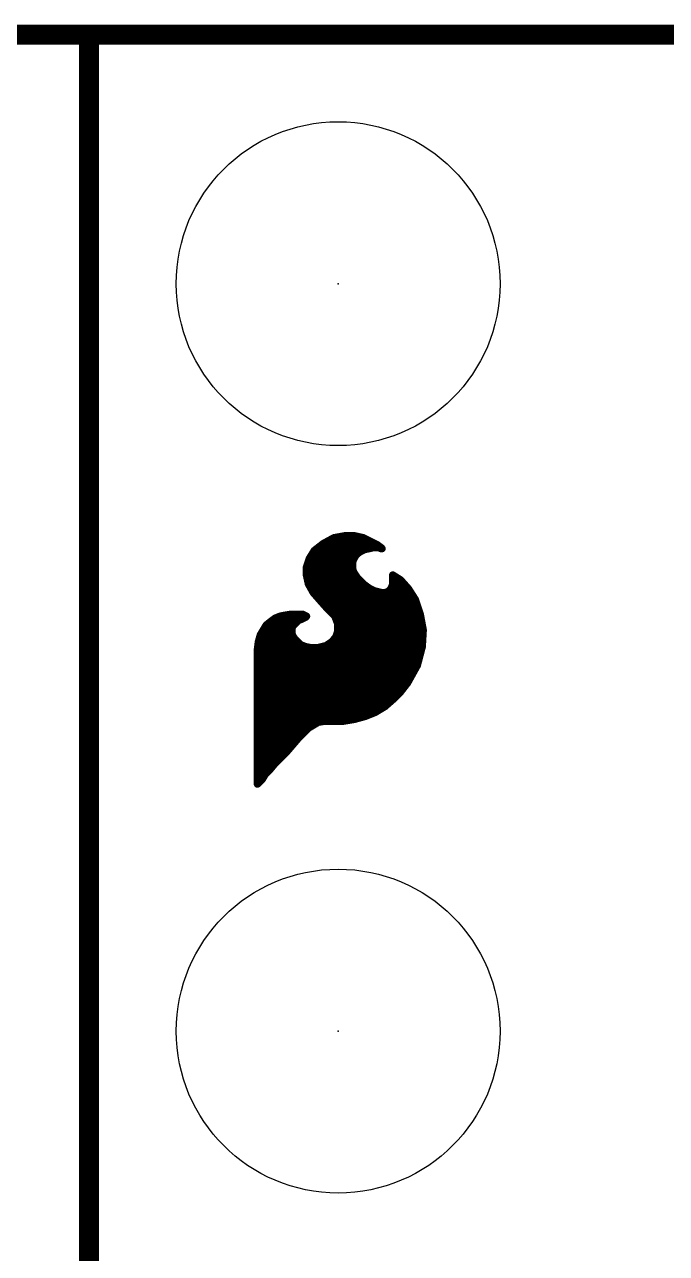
# Model space of a CAD drawing. Extents: x -17 to 166, y -13 to 51.
# Drawn here: x 24.74 to 31.29, y 23.13 to 35.66 of the extents above; entities that cross this region are included whole.
import ezdxf

# ---------------------------------------------------------------- set-up
doc = ezdxf.new("R2010")
doc.units = 0
for name, color, linetype in [('1', 12, 'CONTINUOUS'), ('16', 132, 'CONTINUOUS'), ('20', 31, 'CONTINUOUS'), ('23', 53, 'CONTINUOUS')]:
    doc.layers.add(name, color=color, linetype=linetype)

msp = doc.modelspace()

# ---------------------------------------------------------------- linework, layer by layer
at = {"layer": '1'}
for points, const_width in [([(0, 35.56), (25.4, 35.56)], 0.2032), ([(25.4, 22.86), (25.4, 35.56)], 0.2032), ([(25.4, 35.56), (48.26, 35.56)], 0.2032), ([(25.4, 35.56), (25.4, 22.86)], 0.2032), ([(27.897, 30.429), (27.787, 30.369)], 0.0762), ([(28.007, 30.449), (27.897, 30.429)], 0.0762), ([(28.107, 30.449), (28.007, 30.449)], 0.0762), ([(28.197, 30.429), (28.107, 30.449)], 0.0762), ([(28.337, 30.359), (28.197, 30.429)], 0.0762), ([(27.697, 30.299), (27.647, 30.219)], 0.0762), ([(27.787, 30.369), (27.697, 30.299)], 0.0762), ([(27.7338, 30.3276), (28.2914, 30.3276)], 0.0762), ([(27.8508, 30.4038), (28.2474, 30.4038)], 0.0762), ([(28.127, 30.259), (28.167, 30.289)], 0.0762), ([(28.167, 30.289), (28.207, 30.309)], 0.0762), ([(28.207, 30.309), (28.257, 30.319)], 0.0762), ([(28.257, 30.319), (28.297, 30.329)], 0.0762), ([(28.297, 30.329), (28.357, 30.329)], 0.0762), ([(28.377, 30.329), (28.337, 30.359)], 0.0762), ([(28.357, 30.329), (28.377, 30.319)], 0.0762), ([(28.3598, 30.3276), (28.3784, 30.3276)], 0.0762), ([(28.387, 30.319), (28.377, 30.329)], 0.0762), ([(28.377, 30.319), (28.387, 30.319)], 0.0762), ([(27.647, 30.219), (27.617, 30.129)], 0.0762), ([(27.6324, 30.1752), (28.087, 30.1752)], 0.0762), ([(27.6673, 30.2514), (28.1219, 30.2514)], 0.0762), ([(28.087, 30.179), (28.097, 30.209)], 0.0762), ([(28.087, 30.119), (28.087, 30.179)], 0.0762), ([(28.097, 30.209), (28.107, 30.229)], 0.0762), ([(28.107, 30.229), (28.127, 30.259)], 0.0762), ([(27.617, 30.129), (27.617, 30.049)], 0.0762), ([(27.617, 30.099), (28.092, 30.099)], 0.0762), ([(27.617, 30.049), (27.637, 29.959)], 0.0762), ([(28.097, 30.079), (28.087, 30.119)], 0.0762), ([(28.137, 30.019), (28.097, 30.079)], 0.0762), ([(28.497, 30.049), (28.497, 29.959)], 0.0762), ([(28.577, 29.999), (28.497, 30.049)], 0.0762), ([(27.6228, 30.0228), (28.1345, 30.0228)], 0.0762), ([(27.637, 29.959), (27.687, 29.869)], 0.0762), ([(27.6439, 29.9466), (28.2135, 29.9466)], 0.0762), ([(28.197, 29.959), (28.137, 30.019)], 0.0762), ([(28.237, 29.929), (28.197, 29.959)], 0.0762), ([(28.267, 29.909), (28.237, 29.929)], 0.0762), ([(28.307, 29.889), (28.267, 29.909)], 0.0762), ([(28.477, 29.909), (28.447, 29.879)], 0.0762), ([(28.487, 29.929), (28.477, 29.909)], 0.0762), ([(28.497, 29.959), (28.487, 29.929)], 0.0762), ([(28.4929, 29.9466), (28.6236, 29.9466)], 0.0762), ([(28.497, 30.0228), (28.5389, 30.0228)], 0.0762), ([(28.657, 29.909), (28.577, 29.999)], 0.0762), ([(28.727, 29.799), (28.657, 29.909)], 0.0762), ([(27.6862, 29.8704), (28.3814, 29.8704)], 0.0762), ([(27.687, 29.869), (27.757, 29.789)], 0.0762), ([(27.7524, 29.7942), (28.7286, 29.7942)], 0.0762), ([(27.757, 29.789), (27.837, 29.699)], 0.0762), ([(28.387, 29.869), (28.307, 29.889)], 0.0762), ([(28.417, 29.869), (28.387, 29.869)], 0.0762), ([(28.447, 29.879), (28.417, 29.869)], 0.0762), ([(28.4212, 29.8704), (28.6816, 29.8704)], 0.0762), ([(28.777, 29.649), (28.727, 29.799)], 0.0762), ([(27.8201, 29.718), (28.754, 29.718)], 0.0762), ([(27.837, 29.699), (27.907, 29.629)], 0.0762), ([(27.207, 29.539), (27.147, 29.439)], 0.0762), ([(27.257, 29.579), (27.207, 29.539)], 0.0762), ([(27.2402, 29.5656), (27.5136, 29.5656)], 0.0762), ([(27.297, 29.609), (27.257, 29.579)], 0.0762), ([(27.347, 29.629), (27.297, 29.609)], 0.0762), ([(27.397, 29.639), (27.347, 29.629)], 0.0762), ([(27.457, 29.649), (27.397, 29.639)], 0.0762), ([(27.4138, 29.6418), (27.5914, 29.6418)], 0.0762), ([(27.577, 29.649), (27.457, 29.649)], 0.0762), ([(27.477, 29.529), (27.537, 29.589)], 0.0762), ([(27.537, 29.589), (27.567, 29.599)], 0.0762), ([(27.567, 29.599), (27.607, 29.619)], 0.0762), ([(27.617, 29.629), (27.577, 29.649)], 0.0762), ([(27.607, 29.619), (27.617, 29.629)], 0.0762), ([(27.8942, 29.6418), (28.7783, 29.6418)], 0.0762), ([(27.907, 29.629), (27.937, 29.549)], 0.0762), ([(27.9308, 29.5656), (28.7926, 29.5656)], 0.0762), ([(27.937, 29.549), (27.937, 29.479)], 0.0762), ([(28.807, 29.489), (28.777, 29.649)], 0.0762), ([(27.147, 29.439), (27.127, 29.369)], 0.0762), ([(27.1396, 29.4132), (27.4875, 29.4132)], 0.0762), ([(27.1772, 29.4894), (27.467, 29.4894)], 0.0762), ([(27.467, 29.499), (27.477, 29.529)], 0.0762), ([(27.467, 29.459), (27.467, 29.499)], 0.0762), ([(27.477, 29.429), (27.467, 29.459)], 0.0762), ([(27.497, 29.399), (27.477, 29.429)], 0.0762), ([(27.917, 29.419), (27.877, 29.369)], 0.0762), ([(27.9124, 29.4132), (28.8025, 29.4132)], 0.0762), ([(27.937, 29.479), (27.917, 29.419)], 0.0762), ([(27.937, 29.4894), (28.8069, 29.4894)], 0.0762), ([(28.797, 29.319), (28.807, 29.489)], 0.0762), ([(27.127, 29.369), (27.117, 29.289)], 0.0762), ([(27.117, 29.289), (27.117, 27.919)], 0.0762), ([(27.123, 29.337), (27.562, 29.337)], 0.0762), ([(27.557, 29.339), (27.497, 29.399)], 0.0762), ([(27.607, 29.319), (27.557, 29.339)], 0.0762), ([(27.657, 29.309), (27.607, 29.319)], 0.0762), ([(27.737, 29.309), (27.657, 29.309)], 0.0762), ([(27.817, 29.329), (27.737, 29.309)], 0.0762), ([(27.877, 29.369), (27.817, 29.329)], 0.0762), ([(27.829, 29.337), (28.7981, 29.337)], 0.0762), ([(28.747, 29.129), (28.797, 29.319)], 0.0762), ([(27.117, 29.2608), (28.7817, 29.2608)], 0.0762), ([(27.117, 29.1846), (28.7616, 29.1846)], 0.0762), ([(27.117, 29.1084), (28.7356, 29.1084)], 0.0762), ([(27.117, 29.0322), (28.6932, 29.0322)], 0.0762), ([(28.647, 28.949), (28.747, 29.129)], 0.0762), ([(27.117, 28.956), (28.6509, 28.956)], 0.0762), ([(28.577, 28.859), (28.647, 28.949)], 0.0762), ([(27.117, 28.8798), (28.5932, 28.8798)], 0.0762), ([(27.117, 28.8036), (28.5216, 28.8036)], 0.0762), ([(28.417, 28.709), (28.497, 28.779)], 0.0762), ([(28.497, 28.779), (28.577, 28.859)], 0.0762), ([(27.117, 28.7274), (28.438, 28.7274)], 0.0762), ([(28.317, 28.649), (28.417, 28.709)], 0.0762), ([(27.117, 28.6512), (28.3207, 28.6512)], 0.0762), ([(27.117, 28.575), (28.083, 28.575)], 0.0762), ([(27.637, 28.489), (27.737, 28.549)], 0.0762), ([(27.737, 28.549), (27.797, 28.559)], 0.0762), ([(27.797, 28.559), (27.987, 28.559)], 0.0762), ([(27.987, 28.559), (28.107, 28.579)], 0.0762), ([(28.107, 28.579), (28.217, 28.609)], 0.0762), ([(28.217, 28.609), (28.317, 28.649)], 0.0762), ([(27.117, 28.4988), (27.6533, 28.4988)], 0.0762), ([(27.117, 28.4226), (27.5706, 28.4226)], 0.0762), ([(27.537, 28.389), (27.637, 28.489)], 0.0762), ([(27.117, 28.3464), (27.5005, 28.3464)], 0.0762), ([(27.417, 28.249), (27.537, 28.389)], 0.0762), ([(27.117, 28.2702), (27.4352, 28.2702)], 0.0762), ([(27.117, 28.194), (27.362, 28.194)], 0.0762), ([(27.297, 28.129), (27.417, 28.249)], 0.0762), ([(27.117, 28.1178), (27.2877, 28.1178)], 0.0762), ([(27.117, 28.0416), (27.2196, 28.0416)], 0.0762), ([(27.197, 28.019), (27.247, 28.069)], 0.0762), ([(27.247, 28.069), (27.297, 28.129)], 0.0762), ([(27.117, 27.919), (27.167, 27.969)], 0.0762), ([(27.117, 27.9654), (27.1634, 27.9654)], 0.0762), ([(27.167, 27.969), (27.197, 28.019)], 0.0762)]:
    msp.add_lwpolyline(points, dxfattribs=dict(at, const_width=const_width))
for points, const_width in [([(25.4508, 35.56, 1), (25.3492, 35.56)], 0.1016), ([(25.4, 35.6108, 1), (25.4, 35.5092)], 0.1016), ([(25.4508, 35.56, 1), (25.3492, 35.56)], 0.1016), ([(25.4, 35.5092, 1), (25.4, 35.6108)], 0.1016), ([(27.8936, 30.4477, 1), (27.9004, 30.4103)], 0.0381), ([(27.9061, 30.4123, 1), (27.8879, 30.4457)], 0.0381), ([(28.007, 30.4681, 1), (28.007, 30.43)], 0.0381), ([(28.0104, 30.4303, 1), (28.0036, 30.4677)], 0.0381), ([(28.1111, 30.4676, 1), (28.1029, 30.4304)], 0.0381), ([(28.107, 30.43, 1), (28.107, 30.4681)], 0.0381), ([(28.2055, 30.446, 1), (28.1885, 30.412)], 0.0381), ([(28.1929, 30.4104, 1), (28.2011, 30.4476)], 0.0381), ([(27.6853, 30.314, 1), (27.7087, 30.284)], 0.0381), ([(27.7132, 30.2889, 1), (27.6808, 30.3091)], 0.0381), ([(27.7338, 30.3467, 1), (27.7338, 30.3086)], 0.0381), ([(27.7779, 30.3857, 1), (27.7961, 30.3523)], 0.0381), ([(27.7987, 30.354, 1), (27.7753, 30.384)], 0.0381), ([(27.8508, 30.4229, 1), (27.8508, 30.3848)], 0.0381), ([(28.1585, 30.306, 1), (28.1755, 30.272)], 0.0381), ([(28.1784, 30.2738, 1), (28.1556, 30.3042)], 0.0381), ([(28.2033, 30.3277, 1), (28.2107, 30.2903)], 0.0381), ([(28.2155, 30.292, 1), (28.1985, 30.326)], 0.0381), ([(28.2524, 30.3375, 1), (28.2616, 30.3005)], 0.0381), ([(28.2474, 30.3848, 1), (28.2474, 30.4229)], 0.0381), ([(28.2607, 30.3003, 1), (28.2533, 30.3377)], 0.0381), ([(28.297, 30.3481, 1), (28.297, 30.31)], 0.0381), ([(28.2914, 30.3086, 1), (28.2914, 30.3467)], 0.0381), ([(28.3016, 30.3105, 1), (28.2924, 30.3475)], 0.0381), ([(28.3484, 30.3742, 1), (28.3256, 30.3438)], 0.0381), ([(28.3285, 30.342, 1), (28.3455, 30.376)], 0.0381), ([(28.3655, 30.346, 1), (28.3485, 30.312)], 0.0381), ([(28.3598, 30.3467, 1), (28.3598, 30.3086)], 0.0381), ([(28.357, 30.31, 1), (28.357, 30.3481)], 0.0381), ([(28.3905, 30.3425, 1), (28.3635, 30.3155)], 0.0381), ([(28.377, 30.3381, 1), (28.377, 30.3)], 0.0381), ([(28.3656, 30.3138, 1), (28.3884, 30.3442)], 0.0381), ([(28.3685, 30.302, 1), (28.3855, 30.336)], 0.0381), ([(28.3735, 30.3055, 1), (28.4005, 30.3325)], 0.0381), ([(28.3784, 30.3086, 1), (28.3784, 30.3467)], 0.0381), ([(28.387, 30.3, 1), (28.387, 30.3381)], 0.0381), ([(27.6324, 30.1943, 1), (27.6324, 30.1562)], 0.0381), ([(27.6308, 30.2291, 1), (27.6632, 30.2089)], 0.0381), ([(27.6651, 30.213, 1), (27.6289, 30.225)], 0.0381), ([(27.6673, 30.2705, 1), (27.6673, 30.2324)], 0.0381), ([(28.106, 30.179, 1), (28.0679, 30.179)], 0.0381), ([(28.0689, 30.185, 1), (28.1051, 30.173)], 0.0381), ([(28.08, 30.2175, 1), (28.114, 30.2005)], 0.0381), ([(28.1151, 30.203, 1), (28.0789, 30.215)], 0.0381), ([(28.087, 30.1562, 1), (28.087, 30.1943)], 0.0381), ([(28.0911, 30.2396, 1), (28.1229, 30.2184)], 0.0381), ([(28.124, 30.2205, 1), (28.09, 30.2375)], 0.0381), ([(28.1156, 30.2742, 1), (28.1384, 30.2438)], 0.0381), ([(28.1429, 30.2484, 1), (28.1111, 30.2696)], 0.0381), ([(28.1219, 30.2324, 1), (28.1219, 30.2705)], 0.0381), ([(27.6361, 30.129, 1), (27.598, 30.129)], 0.0381), ([(27.5989, 30.135, 1), (27.6351, 30.123)], 0.0381), ([(27.617, 30.1181, 1), (27.617, 30.08)], 0.0381), ([(27.6356, 30.0531, 1), (27.5984, 30.0449)], 0.0381), ([(28.1055, 30.1236, 1), (28.0685, 30.1144)], 0.0381), ([(28.0679, 30.119, 1), (28.106, 30.119)], 0.0381), ([(28.1129, 30.0896, 1), (28.0811, 30.0684)], 0.0381), ([(28.0785, 30.0744, 1), (28.1155, 30.0836)], 0.0381), ([(28.092, 30.08, 1), (28.092, 30.1181)], 0.0381), ([(28.516, 30.049, 1), (28.4779, 30.049)], 0.0381), ([(28.5071, 30.0652, 1), (28.4869, 30.0328)], 0.0381), ([(27.598, 30.049, 1), (27.6361, 30.049)], 0.0381), ([(27.6228, 30.0419, 1), (27.6228, 30.0038)], 0.0381), ([(27.6537, 29.9683, 1), (27.6203, 29.9497)], 0.0381), ([(27.6184, 29.9549, 1), (27.6556, 29.9631)], 0.0381), ([(27.6439, 29.9657, 1), (27.6439, 29.9276)], 0.0381), ([(28.1505, 30.0325, 1), (28.1235, 30.0055)], 0.0381), ([(28.1211, 30.0084, 1), (28.1529, 30.0296)], 0.0381), ([(28.1345, 30.0038, 1), (28.1345, 30.0419)], 0.0381), ([(28.2084, 29.9742, 1), (28.1856, 29.9438)], 0.0381), ([(28.1835, 29.9455, 1), (28.2105, 29.9725)], 0.0381), ([(28.2135, 29.9276, 1), (28.2135, 29.9657)], 0.0381), ([(28.2476, 29.9449, 1), (28.2264, 29.9131)], 0.0381), ([(28.2256, 29.9138, 1), (28.2484, 29.9442)], 0.0381), ([(28.2755, 29.926, 1), (28.2585, 29.892)], 0.0381), ([(28.2564, 29.8931, 1), (28.2776, 29.9249)], 0.0381), ([(28.4905, 29.8955, 1), (28.4635, 29.9225)], 0.0381), ([(28.4689, 29.935, 1), (28.5051, 29.923)], 0.0381), ([(28.504, 29.9205, 1), (28.47, 29.9375)], 0.0381), ([(28.4929, 29.9657, 1), (28.4929, 29.9276)], 0.0381), ([(28.4779, 29.959, 1), (28.516, 29.959)], 0.0381), ([(28.497, 30.0419, 1), (28.497, 30.0038)], 0.0381), ([(28.5151, 29.953, 1), (28.4789, 29.965)], 0.0381), ([(28.5389, 30.0038, 1), (28.5389, 30.0419)], 0.0381), ([(28.5912, 30.0117, 1), (28.5628, 29.9863)], 0.0381), ([(28.5669, 29.9828, 1), (28.5871, 30.0152)], 0.0381), ([(28.6236, 29.9276, 1), (28.6236, 29.9657)], 0.0381), ([(28.6731, 29.9192, 1), (28.6409, 29.8988)], 0.0381), ([(27.6862, 29.8895, 1), (27.6862, 29.8514)], 0.0381), ([(27.7013, 29.8815, 1), (27.6727, 29.8565)], 0.0381), ([(27.6703, 29.8597, 1), (27.7037, 29.8783)], 0.0381), ([(27.7524, 29.8133, 1), (27.7524, 29.7752)], 0.0381), ([(27.7712, 29.8017, 1), (27.7428, 29.7763)], 0.0381), ([(27.7427, 29.7765, 1), (27.7713, 29.8015)], 0.0381), ([(28.3116, 29.9075, 1), (28.3024, 29.8705)], 0.0381), ([(28.2985, 29.872, 1), (28.3155, 29.906)], 0.0381), ([(28.387, 29.888, 1), (28.387, 29.8499)], 0.0381), ([(28.3814, 29.8514, 1), (28.3814, 29.8895)], 0.0381), ([(28.3824, 29.8505, 1), (28.3916, 29.8875)], 0.0381), ([(28.411, 29.8871, 1), (28.423, 29.8509)], 0.0381), ([(28.4212, 29.8895, 1), (28.4212, 29.8514)], 0.0381), ([(28.417, 29.8499, 1), (28.417, 29.888)], 0.0381), ([(28.4335, 29.8925, 1), (28.4605, 29.8655)], 0.0381), ([(28.453, 29.8609, 1), (28.441, 29.8971)], 0.0381), ([(28.46, 29.9175, 1), (28.494, 29.9005)], 0.0381), ([(28.6428, 29.8963, 1), (28.6712, 29.9217)], 0.0381), ([(28.6816, 29.8514, 1), (28.6816, 29.8895)], 0.0381), ([(28.7451, 29.805, 1), (28.7089, 29.793)], 0.0381), ([(28.7109, 29.7888, 1), (28.7431, 29.8092)], 0.0381), ([(28.7286, 29.7752, 1), (28.7286, 29.8133)], 0.0381), ([(27.8201, 29.737, 1), (27.8201, 29.6989)], 0.0381), ([(27.8505, 29.7125, 1), (27.8235, 29.6855)], 0.0381), ([(27.8228, 29.6863, 1), (27.8512, 29.7117)], 0.0381), ([(28.754, 29.6989, 1), (28.754, 29.737)], 0.0381), ([(27.1951, 29.5539, 1), (27.2189, 29.5241)], 0.0381), ([(27.2233, 29.5292, 1), (27.1907, 29.5488)], 0.0381), ([(27.2402, 29.5846, 1), (27.2402, 29.5465)], 0.0381), ([(27.2456, 29.5942, 1), (27.2684, 29.5638)], 0.0381), ([(27.2689, 29.5641, 1), (27.2451, 29.5939)], 0.0381), ([(27.2899, 29.6267, 1), (27.3041, 29.5913)], 0.0381), ([(27.3084, 29.5938, 1), (27.2856, 29.6242)], 0.0381), ([(27.3433, 29.6477, 1), (27.3507, 29.6103)], 0.0381), ([(27.3541, 29.6113, 1), (27.3399, 29.6467)], 0.0381), ([(27.3939, 29.6578, 1), (27.4001, 29.6202)], 0.0381), ([(27.4007, 29.6203, 1), (27.3933, 29.6577)], 0.0381), ([(27.4138, 29.6608, 1), (27.4138, 29.6227)], 0.0381), ([(27.457, 29.6681, 1), (27.457, 29.63)], 0.0381), ([(27.4601, 29.6302, 1), (27.4539, 29.6678)], 0.0381), ([(27.5136, 29.5465, 1), (27.5136, 29.5846)], 0.0381), ([(27.531, 29.6071, 1), (27.543, 29.5709)], 0.0381), ([(27.5505, 29.5755, 1), (27.5235, 29.6025)], 0.0381), ([(27.5585, 29.616, 1), (27.5755, 29.582)], 0.0381), ([(27.5855, 29.666, 1), (27.5685, 29.632)], 0.0381), ([(27.573, 29.5809, 1), (27.561, 29.6171)], 0.0381), ([(27.577, 29.63, 1), (27.577, 29.6681)], 0.0381), ([(27.5935, 29.6325, 1), (27.6205, 29.6055)], 0.0381), ([(27.5914, 29.6227, 1), (27.5914, 29.6608)], 0.0381), ([(27.6155, 29.602, 1), (27.5985, 29.636)], 0.0381), ([(27.6305, 29.6155, 1), (27.6035, 29.6425)], 0.0381), ([(27.6085, 29.612, 1), (27.6255, 29.646)], 0.0381), ([(27.8942, 29.6608, 1), (27.8942, 29.6227)], 0.0381), ([(27.9248, 29.6357, 1), (27.8892, 29.6223)], 0.0381), ([(27.8935, 29.6155, 1), (27.9205, 29.6425)], 0.0381), ([(27.9308, 29.5846, 1), (27.9308, 29.5465)], 0.0381), ([(27.9561, 29.549, 1), (27.918, 29.549)], 0.0381), ([(27.9192, 29.5423, 1), (27.9548, 29.5557)], 0.0381), ([(28.7957, 29.6525, 1), (28.7583, 29.6455)], 0.0381), ([(28.7589, 29.643, 1), (28.7951, 29.655)], 0.0381), ([(28.7783, 29.6227, 1), (28.7783, 29.6608)], 0.0381), ([(28.7926, 29.5465, 1), (28.7926, 29.5846)], 0.0381), ([(27.1396, 29.4322, 1), (27.1396, 29.3941)], 0.0381), ([(27.1307, 29.4488, 1), (27.1633, 29.4292)], 0.0381), ([(27.1653, 29.4338, 1), (27.1287, 29.4442)], 0.0381), ([(27.1772, 29.5084, 1), (27.1772, 29.4703)], 0.0381), ([(27.4489, 29.505, 1), (27.4851, 29.493)], 0.0381), ([(27.4851, 29.465, 1), (27.4489, 29.453)], 0.0381), ([(27.4861, 29.499, 1), (27.448, 29.499)], 0.0381), ([(27.448, 29.459, 1), (27.4861, 29.459)], 0.0381), ([(27.4929, 29.4396, 1), (27.4611, 29.4184)], 0.0381), ([(27.4635, 29.5425, 1), (27.4905, 29.5155)], 0.0381), ([(27.4951, 29.523, 1), (27.4589, 29.535)], 0.0381), ([(27.4589, 29.423, 1), (27.4951, 29.435)], 0.0381), ([(27.467, 29.4703, 1), (27.467, 29.5084)], 0.0381), ([(27.4875, 29.3941, 1), (27.4875, 29.4322)], 0.0381), ([(27.9124, 29.4322, 1), (27.9124, 29.3941)], 0.0381), ([(27.8989, 29.425, 1), (27.9351, 29.413)], 0.0381), ([(27.9319, 29.4071, 1), (27.9021, 29.4309)], 0.0381), ([(27.937, 29.5084, 1), (27.937, 29.4703)], 0.0381), ([(27.918, 29.479, 1), (27.9561, 29.479)], 0.0381), ([(27.9551, 29.473, 1), (27.9189, 29.485)], 0.0381), ([(28.826, 29.4879, 1), (28.788, 29.4901)], 0.0381), ([(28.7883, 29.4855, 1), (28.8257, 29.4925)], 0.0381), ([(28.8025, 29.3941, 1), (28.8025, 29.4322)], 0.0381), ([(28.8069, 29.4703, 1), (28.8069, 29.5084)], 0.0381), ([(27.1361, 29.289, 1), (27.098, 29.289)], 0.0381), ([(27.123, 29.356, 1), (27.123, 29.3179)], 0.0381), ([(27.1087, 29.3742, 1), (27.1453, 29.3638)], 0.0381), ([(27.1459, 29.3666, 1), (27.1081, 29.3714)], 0.0381), ([(27.5105, 29.4125, 1), (27.4835, 29.3855)], 0.0381), ([(27.4811, 29.3884, 1), (27.5129, 29.4096)], 0.0381), ([(27.5641, 29.3567, 1), (27.5499, 29.3213)], 0.0381), ([(27.5435, 29.3255, 1), (27.5705, 29.3525)], 0.0381), ([(27.562, 29.3179, 1), (27.562, 29.356)], 0.0381), ([(27.6107, 29.3377, 1), (27.6033, 29.3003)], 0.0381), ([(27.5999, 29.3013, 1), (27.6141, 29.3367)], 0.0381), ([(27.657, 29.3281, 1), (27.657, 29.29)], 0.0381), ([(27.6533, 29.2903, 1), (27.6607, 29.3277)], 0.0381), ([(27.7324, 29.3275, 1), (27.7416, 29.2905)], 0.0381), ([(27.737, 29.29, 1), (27.737, 29.3281)], 0.0381), ([(27.8064, 29.3449, 1), (27.8276, 29.3131)], 0.0381), ([(27.829, 29.356, 1), (27.829, 29.3179)], 0.0381), ([(27.8216, 29.3105, 1), (27.8124, 29.3475)], 0.0381), ([(27.8621, 29.3809, 1), (27.8919, 29.3571)], 0.0381), ([(27.8876, 29.3531, 1), (27.8664, 29.3849)], 0.0381), ([(28.778, 29.3201, 1), (28.816, 29.3179)], 0.0381), ([(28.8154, 29.3142, 1), (28.7786, 29.3238)], 0.0381), ([(28.7981, 29.3179, 1), (28.7981, 29.356)], 0.0381), ([(27.0981, 29.2914, 1), (27.1359, 29.2866)], 0.0381), ([(27.117, 29.2798, 1), (27.117, 29.2417)], 0.0381), ([(27.117, 29.2036, 1), (27.117, 29.1655)], 0.0381), ([(28.7616, 29.1655, 1), (28.7616, 29.2036)], 0.0381), ([(28.7817, 29.2417, 1), (28.7817, 29.2798)], 0.0381), ([(27.117, 29.1275, 1), (27.117, 29.0894)], 0.0381), ([(27.117, 29.0513, 1), (27.117, 29.0132)], 0.0381), ([(28.6932, 29.0132, 1), (28.6932, 29.0513)], 0.0381), ([(28.7286, 29.1338, 1), (28.7654, 29.1242)], 0.0381), ([(28.7637, 29.1197, 1), (28.7303, 29.1383)], 0.0381), ([(28.7356, 29.0894, 1), (28.7356, 29.1275)], 0.0381), ([(27.117, 28.9751, 1), (27.117, 28.937)], 0.0381), ([(28.6303, 28.9583, 1), (28.6637, 28.9397)], 0.0381), ([(28.662, 28.9373, 1), (28.632, 28.9607)], 0.0381), ([(28.6509, 28.937, 1), (28.6509, 28.9751)], 0.0381), ([(27.117, 28.8989, 1), (27.117, 28.8608)], 0.0381), ([(27.117, 28.8227, 1), (27.117, 28.7846)], 0.0381), ([(28.5095, 28.7647, 1), (28.4845, 28.7933)], 0.0381), ([(28.5216, 28.7846, 1), (28.5216, 28.8227)], 0.0381), ([(28.562, 28.8707, 1), (28.592, 28.8473)], 0.0381), ([(28.5905, 28.8455, 1), (28.5635, 28.8725)], 0.0381), ([(28.5932, 28.8608, 1), (28.5932, 28.8989)], 0.0381), ([(27.117, 28.7465, 1), (27.117, 28.7084)], 0.0381), ([(28.4045, 28.7233, 1), (28.4295, 28.6947)], 0.0381), ([(28.4268, 28.6927, 1), (28.4072, 28.7253)], 0.0381), ([(28.438, 28.7084, 1), (28.438, 28.7465)], 0.0381), ([(28.4835, 28.7925, 1), (28.5105, 28.7655)], 0.0381), ([(27.117, 28.6703, 1), (27.117, 28.6322)], 0.0381), ([(27.117, 28.5941, 1), (27.117, 28.556)], 0.0381), ([(27.7339, 28.5678, 1), (27.7401, 28.5302)], 0.0381), ([(27.7468, 28.5327, 1), (27.7272, 28.5653)], 0.0381), ([(27.797, 28.5781, 1), (27.797, 28.54)], 0.0381), ([(27.8001, 28.5402, 1), (27.7939, 28.5778)], 0.0381), ([(27.9839, 28.5778, 1), (27.9901, 28.5402)], 0.0381), ([(27.987, 28.54, 1), (27.987, 28.5781)], 0.0381), ([(28.083, 28.556, 1), (28.083, 28.5941)], 0.0381), ([(28.102, 28.5974, 1), (28.112, 28.5606)], 0.0381), ([(28.1101, 28.5602, 1), (28.1039, 28.5978)], 0.0381), ([(28.2099, 28.6267, 1), (28.2241, 28.5913)], 0.0381), ([(28.222, 28.5906, 1), (28.212, 28.6274)], 0.0381), ([(28.3072, 28.6653, 1), (28.3268, 28.6327)], 0.0381), ([(28.3241, 28.6313, 1), (28.3099, 28.6667)], 0.0381), ([(28.3207, 28.6322, 1), (28.3207, 28.6703)], 0.0381), ([(27.117, 28.5179, 1), (27.117, 28.4798)], 0.0381), ([(27.117, 28.4417, 1), (27.117, 28.4036)], 0.0381), ([(27.5706, 28.4036, 1), (27.5706, 28.4417)], 0.0381), ([(27.6272, 28.5053, 1), (27.6468, 28.4727)], 0.0381), ([(27.6505, 28.4755, 1), (27.6235, 28.5025)], 0.0381), ([(27.6533, 28.4798, 1), (27.6533, 28.5179)], 0.0381), ([(27.117, 28.3655, 1), (27.117, 28.3274)], 0.0381), ([(27.5005, 28.3274, 1), (27.5005, 28.3655)], 0.0381), ([(27.5235, 28.4025, 1), (27.5505, 28.3755)], 0.0381), ([(27.5515, 28.3766, 1), (27.5225, 28.4014)], 0.0381), ([(27.117, 28.2893, 1), (27.117, 28.2512)], 0.0381), ([(27.117, 28.2131, 1), (27.117, 28.175)], 0.0381), ([(27.362, 28.175, 1), (27.362, 28.2131)], 0.0381), ([(27.4025, 28.2614, 1), (27.4315, 28.2366)], 0.0381), ([(27.4305, 28.2355, 1), (27.4035, 28.2625)], 0.0381), ([(27.4352, 28.2512, 1), (27.4352, 28.2893)], 0.0381), ([(27.117, 28.1369, 1), (27.117, 28.0988)], 0.0381), ([(27.117, 28.0607, 1), (27.117, 28.0226)], 0.0381), ([(27.2196, 28.0226, 1), (27.2196, 28.0607)], 0.0381), ([(27.2324, 28.0812, 1), (27.2616, 28.0568)], 0.0381), ([(27.2605, 28.0555, 1), (27.2335, 28.0825)], 0.0381), ([(27.2835, 28.1425, 1), (27.3105, 28.1155)], 0.0381), ([(27.3116, 28.1168, 1), (27.2824, 28.1412)], 0.0381), ([(27.2877, 28.0988, 1), (27.2877, 28.1369)], 0.0381), ([(27.117, 27.9845, 1), (27.117, 27.9464)], 0.0381), ([(27.1035, 27.9325, 1), (27.1305, 27.9055)], 0.0381), ([(27.1507, 27.9788, 1), (27.1833, 27.9592)], 0.0381), ([(27.1805, 27.9555, 1), (27.1535, 27.9825)], 0.0381), ([(27.1634, 27.9464, 1), (27.1634, 27.9845)], 0.0381), ([(27.1835, 28.0325, 1), (27.2105, 28.0055)], 0.0381), ([(27.2133, 28.0092, 1), (27.1807, 28.0288)], 0.0381), ([(27.098, 27.919, 1), (27.1361, 27.919)], 0.0381)]:
    msp.add_lwpolyline(points, format="xyb", dxfattribs=dict(at, const_width=const_width))
at = {"layer": '16', "const_width": 0.2032}
for points in [[(0, 35.56), (25.4, 35.56)], [(25.4, 22.86), (25.4, 35.56)], [(25.4, 35.56), (48.26, 35.56)], [(25.4, 35.56), (25.4, 22.86)]]:
    msp.add_lwpolyline(points, dxfattribs=at)
at = {"layer": '16', "const_width": 0.1016}
for points in [[(25.4508, 35.56, 1), (25.3492, 35.56)], [(25.4, 35.6108, 1), (25.4, 35.5092)], [(25.4508, 35.56, 1), (25.3492, 35.56)], [(25.4, 35.5092, 1), (25.4, 35.6108)]]:
    msp.add_lwpolyline(points, format="xyb", dxfattribs=at)
at = {"layer": '20', "const_width": 0.2032}
for points in [[(0, 35.56), (60.96, 35.56)], [(25.4, 35.56), (25.4, 0)]]:
    msp.add_lwpolyline(points, dxfattribs=at)
at = {"layer": '20', "const_width": 0.1016}
msp.add_lwpolyline([(25.4508, 35.56, 1), (25.3492, 35.56)], format="xyb", dxfattribs=at)
at = {"layer": '20'}
for centre in [(27.94, 33.02), (27.94, 25.4)]:
    msp.add_circle(centre, 1.651, dxfattribs=at)
at = {"layer": '23'}
for p in [(27.94, 33.02), (27.94, 29.21), (27.94, 25.4)]:
    msp.add_point(p, dxfattribs=at)

doc.saveas('drawing.dxf')
